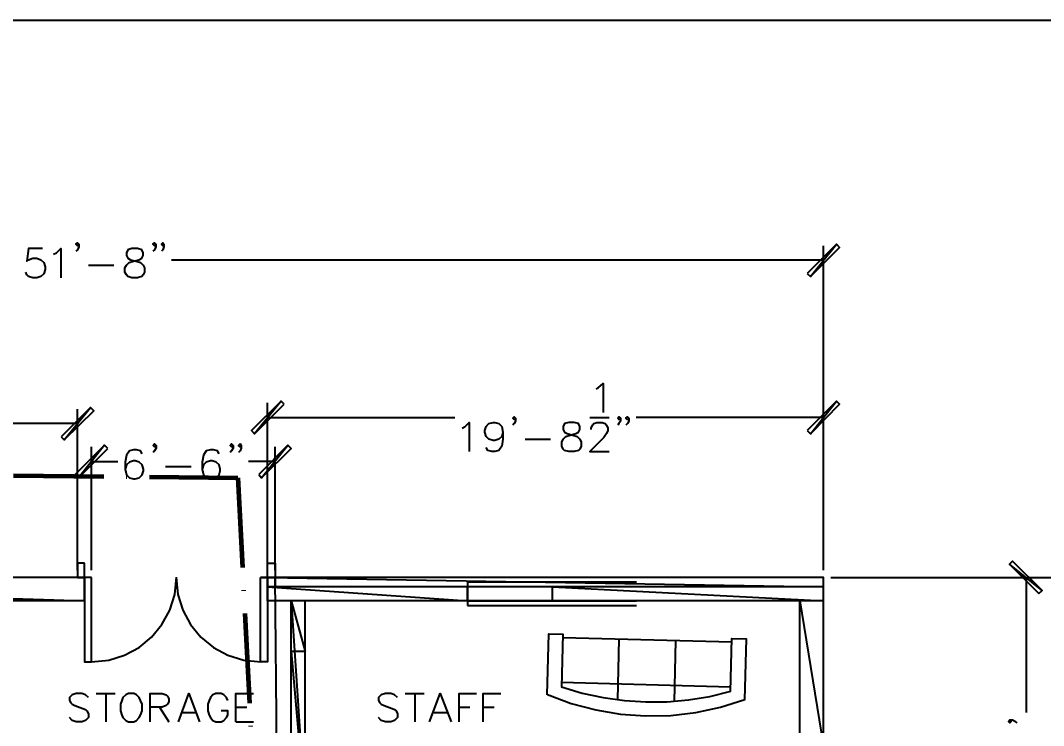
# Model space of a CAD drawing. Header units: millimetres. Extents: x 661 to 1069, y 53 to 312.
# Drawn here: x 796.4 to 932.6, y 217.9 to 311.9 of the extents above; entities that cross this region are included whole.
import ezdxf

# ---------------------------------------------------------------- set-up
doc = ezdxf.new("R2010")
doc.units = ezdxf.units.MM
doc.linetypes.add('ACAD_ISO10W100', pattern=[18, 12, -3, 0, -3])
for name, color, linetype in [('blocks', 7, 'Continuous'), ('dim', 7, 'Continuous'), ('doors', 7, 'Continuous'), ('hatches', 7, 'Continuous'), ('NET_BACKBONE', 1, 'Continuous'), ('NET_DATA', 3, 'Continuous'), ('text', 7, 'Continuous'), ('windows', 7, 'Continuous')]:
    doc.layers.add(name, color=color, linetype=linetype)

msp = doc.modelspace()

# ---------------------------------------------------------------- linework, layer by layer
at = {"color": 7}
for points in [[(805.86, 237.68), (709.3, 237.68), (709.3, 115.04), (773.48, 115.04)], [(797.9, 115.04), (903.31, 115.04), (903.31, 237.68), (828.38, 237.68)], [(804.93, 234.55), (794.9, 234.55)], [(832.45, 234.55), (829.31, 234.55)], [(832.45, 227.82), (832.45, 234.55)], [(900.18, 174.48), (900.18, 234.55), (834.31, 234.55)], [(834.31, 227.82), (834.31, 234.55)], [(832.45, 206.52), (832.45, 227.82)], [(834.31, 206.52), (834.31, 227.82)]]:
    msp.add_lwpolyline(points, dxfattribs=at)
at = {"layer": 'blocks', "color": 50}
for points in [[(804.93, 237.68), (709.3, 237.68), (804.93, 234.55), (804.93, 237.68)], [(903.31, 237.68), (829.31, 237.68), (903.31, 236.45), (903.31, 237.68)], [(855.9, 236.45), (829.31, 236.45), (855.9, 234.55), (855.9, 236.45)], [(829.31, 236.45), (855.9, 234.55), (829.31, 234.55), (829.31, 236.45)], [(903.31, 236.45), (867.24, 236.45), (903.31, 234.55), (903.31, 236.45)], [(867.24, 236.45), (903.31, 234.55), (867.24, 234.55), (867.24, 236.45)], [(834.31, 234.55), (832.45, 234.55), (834.31, 206.52), (834.31, 234.55)], [(832.45, 234.55), (834.31, 206.52), (832.45, 206.52), (832.45, 234.55)], [(903.31, 234.55), (900.18, 234.55), (903.31, 215.16), (903.31, 234.55)], [(900.18, 234.55), (903.31, 215.16), (900.18, 215.16), (900.18, 234.55)]]:
    msp.add_lwpolyline(points, dxfattribs=at)
for points in [[(709.3, 237.68), (804.93, 234.55), (709.3, 234.55), (709.3, 237.68)], [(829.31, 237.68), (903.31, 236.45), (829.31, 236.45), (829.31, 237.68)]]:
    msp.add_lwpolyline(points, close=True, dxfattribs=at)
at = {"layer": 'blocks', "color": 7}
for points in [[(866.52, 222.06), (866.74, 230.19), (868.6, 230.14), (868.43, 223.07)], [(891.12, 229.04), (868.6, 229.64)], [(876.09, 229.47), (875.88, 221.38)], [(883.63, 229.25), (883.42, 221.17)], [(890.95, 222.48), (891.12, 229.55), (893.03, 229.51), (892.81, 221.38)], [(890.95, 223.07), (868.43, 223.67)], [(866.56, 222.08), (869.74, 220.9), (872.99, 220.03), (876.29, 219.48), (879.63, 219.23), (882.97, 219.3), (886.3, 219.69), (889.6, 220.38), (892.83, 221.4)], [(868.45, 223.1), (871.2, 222.28), (873.99, 221.67), (876.82, 221.28), (879.66, 221.1), (882.51, 221.13), (885.35, 221.38), (888.17, 221.84), (890.96, 222.52)]]:
    msp.add_lwpolyline(points, dxfattribs=at)
at = {"layer": 'dim', "color": 7}
for points in [[(660.79, 52.85), (1068.54, 52.85), (1068.54, 311.89), (660.79, 311.89), (660.79, 52.85)], [(804.17, 282.09), (804, 281.88), (803.79, 282.09), (804, 282.26), (804.17, 282.09), (804.17, 281.71), (804, 281.32), (803.79, 281.16)], [(814.41, 282.09), (814.24, 281.88), (814.03, 282.09), (814.24, 282.26), (814.41, 282.09), (814.41, 281.71), (814.24, 281.32), (814.03, 281.16)], [(815.51, 282.09), (815.34, 281.88), (815.17, 282.09), (815.34, 282.26), (815.51, 282.09), (815.51, 281.71), (815.34, 281.32), (815.17, 281.16)], [(901.15, 278.19), (901.58, 277.77), (905.05, 282.09), (901.15, 278.19)], [(901.58, 277.77), (905.05, 282.09), (905.47, 281.66), (901.58, 277.77)], [(799.34, 281.49), (797.48, 281.49), (797.27, 279.84), (797.48, 280.01), (798.03, 280.22), (798.58, 280.22), (799.13, 280.01), (799.51, 279.63), (799.68, 279.08), (799.68, 278.7), (799.51, 278.15), (799.13, 277.77), (798.58, 277.6), (798.03, 277.6), (797.48, 277.77), (797.27, 277.98), (797.1, 278.36)], [(800.82, 280.77), (801.2, 280.94), (801.76, 281.49), (801.76, 277.6)], [(811.24, 281.49), (810.69, 281.32), (810.52, 280.94), (810.52, 280.56), (810.69, 280.22), (811.07, 280.01), (811.79, 279.84), (812.38, 279.63), (812.72, 279.29), (812.93, 278.91), (812.93, 278.36), (812.72, 277.98), (812.55, 277.77), (812, 277.6), (811.24, 277.6), (810.69, 277.77), (810.52, 277.98), (810.31, 278.36), (810.31, 278.91), (810.52, 279.29), (810.86, 279.63), (811.45, 279.84), (812.17, 280.01), (812.55, 280.22), (812.72, 280.56), (812.72, 280.94), (812.55, 281.32), (812, 281.49), (811.24, 281.49)], [(903.31, 238.65), (903.31, 281.88)], [(805.48, 279.29), (808.82, 279.29)], [(903.31, 279.93), (816.53, 279.93)], [(873.04, 262.83), (873.38, 262.99), (873.98, 263.54), (873.98, 259.65)], [(801.84, 256.43), (802.22, 256.01), (805.73, 260.33), (801.84, 256.43)], [(802.22, 256.01), (805.73, 260.33), (806.16, 259.9), (802.22, 256.01)], [(831.09, 261.17), (827.58, 256.81), (827.16, 257.24), (831.09, 261.17)], [(831.52, 260.75), (831.09, 261.17), (827.58, 256.81), (831.52, 260.75)], [(829.31, 238.65), (829.31, 260.96)], [(901.15, 257.24), (901.58, 256.81), (905.05, 261.17), (901.15, 257.24)], [(901.58, 256.81), (905.05, 261.17), (905.47, 260.75), (901.58, 256.81)], [(903.31, 238.65), (903.31, 260.96)], [(804, 238.65), (804, 260.12)], [(829.31, 258.97), (854.25, 258.97)], [(862.33, 258.89), (862.12, 258.72), (861.95, 258.89), (862.12, 259.1), (862.33, 258.89), (862.33, 258.51), (862.12, 258.17), (861.95, 257.96)], [(872.2, 258.97), (874.78, 258.97)], [(876.3, 258.89), (876.09, 258.72), (875.92, 258.89), (876.09, 259.1), (876.3, 258.89), (876.3, 258.51), (876.09, 258.17), (875.92, 257.96)], [(877.4, 258.89), (877.24, 258.72), (877.02, 258.89), (877.24, 259.1), (877.4, 258.89), (877.4, 258.51), (877.24, 258.17), (877.02, 257.96)], [(903.31, 258.97), (878.38, 258.97)], [(804, 258.17), (769.07, 258.17)], [(855.22, 257.58), (855.6, 257.79), (856.15, 258.34), (856.15, 254.44)], [(860.64, 257.03), (860.47, 256.48), (860.09, 256.09), (859.54, 255.92), (859.33, 255.92), (858.78, 256.09), (858.4, 256.48), (858.23, 257.03), (858.23, 257.24), (858.4, 257.79), (858.78, 258.17), (859.33, 258.34), (859.54, 258.34), (860.09, 258.17), (860.47, 257.79), (860.64, 257.03), (860.64, 256.09), (860.47, 255.16), (860.09, 254.61), (859.54, 254.44), (859.16, 254.44), (858.61, 254.61), (858.4, 254.99)], [(869.4, 258.34), (868.85, 258.17), (868.64, 257.79), (868.64, 257.41), (868.85, 257.03), (869.19, 256.86), (869.95, 256.64), (870.5, 256.48), (870.89, 256.09), (871.05, 255.71), (871.05, 255.16), (870.89, 254.78), (870.72, 254.61), (870.12, 254.44), (869.4, 254.44), (868.85, 254.61), (868.64, 254.78), (868.47, 255.16), (868.47, 255.71), (868.64, 256.09), (869.02, 256.48), (869.57, 256.64), (870.33, 256.86), (870.72, 257.03), (870.89, 257.41), (870.89, 257.79), (870.72, 258.17), (870.12, 258.34), (869.4, 258.34)], [(872.37, 257.41), (872.37, 257.58), (872.58, 257.96), (872.75, 258.17), (873.13, 258.34), (873.85, 258.34), (874.23, 258.17), (874.44, 257.96), (874.61, 257.58), (874.61, 257.24), (874.44, 256.86), (874.06, 256.31), (872.2, 254.44), (874.78, 254.44)], [(863.6, 256.09), (866.99, 256.09)], [(807.6, 255.29), (804.13, 250.97), (803.7, 251.4), (807.6, 255.29)], [(808.02, 254.87), (807.6, 255.29), (804.13, 250.97), (808.02, 254.87)], [(805.86, 238.65), (805.86, 255.08)], [(814.46, 255.25), (814.24, 255.08), (814.07, 255.25), (814.24, 255.46), (814.46, 255.25), (814.46, 254.91), (814.24, 254.53), (814.07, 254.32)], [(824.7, 255.25), (824.49, 255.08), (824.32, 255.25), (824.49, 255.46), (824.7, 255.25), (824.7, 254.91), (824.49, 254.53), (824.32, 254.32)], [(825.8, 255.25), (825.63, 255.08), (825.42, 255.25), (825.63, 255.46), (825.8, 255.25), (825.8, 254.91), (825.63, 254.53), (825.42, 254.32)], [(828.13, 251.4), (828.51, 250.97), (832.02, 255.29), (828.13, 251.4)], [(828.51, 250.97), (832.02, 255.29), (832.45, 254.87), (828.51, 250.97)], [(830.29, 238.65), (830.29, 255.08)], [(812.59, 254.15), (812.38, 254.53), (811.83, 254.7), (811.45, 254.7), (810.9, 254.53), (810.52, 253.98), (810.35, 253.05), (810.35, 252.11), (810.52, 251.35), (810.9, 250.97), (811.45, 250.8), (811.66, 250.8), (812.21, 250.97), (812.59, 251.35), (812.76, 251.9), (812.76, 252.11), (812.59, 252.67), (812.21, 253.05), (811.66, 253.22), (811.45, 253.22), (810.9, 253.05), (810.52, 252.67), (810.35, 252.11)], [(822.84, 254.15), (822.63, 254.53), (822.08, 254.7), (821.69, 254.7), (821.14, 254.53), (820.76, 253.98), (820.59, 253.05), (820.59, 252.11), (820.76, 251.35), (821.14, 250.97), (821.69, 250.8), (821.91, 250.8), (822.46, 250.97), (822.84, 251.35), (823.01, 251.9), (823.01, 252.11), (822.84, 252.67), (822.46, 253.05), (821.91, 253.22), (821.69, 253.22), (821.14, 253.05), (820.76, 252.67), (820.59, 252.11)], [(805.86, 253.13), (809.38, 253.13)], [(815.73, 252.45), (819.11, 252.45)], [(830.29, 253.13), (826.77, 253.13)], [(932.44, 235.94), (928.08, 239.46), (928.5, 239.84), (932.44, 235.94)], [(932.01, 235.52), (932.44, 235.94), (928.08, 239.46), (932.01, 235.52)], [(904.29, 237.68), (960, 237.68)], [(904.29, 237.68), (932.23, 237.68)], [(930.28, 237.68), (930.28, 219.69)], [(928.12, 218.71), (928.29, 218.5), (928.12, 218.33), (927.95, 218.5), (928.12, 218.71), (928.5, 218.71), (928.88, 218.5), (929.05, 218.33)]]:
    msp.add_lwpolyline(points, dxfattribs=at)
at = {"layer": 'doors', "color": 7}
for points in [[(804.93, 239.58), (804, 239.58), (804, 237.68), (804.93, 237.68), (804.93, 239.58)], [(829.31, 239.58), (830.29, 239.58), (830.29, 237.68), (829.31, 237.68), (829.31, 239.58)], [(805.86, 237.68), (804.93, 237.68), (804.93, 226.42), (805.86, 226.42), (805.86, 237.68)], [(805.88, 226.42), (808.16, 226.65), (810.27, 227.31), (812.19, 228.35), (813.86, 229.72), (815.24, 231.39), (816.28, 233.31), (816.94, 235.43), (817.16, 237.7)], [(817.12, 237.7), (817.35, 235.43), (818.01, 233.31), (819.05, 231.39), (820.43, 229.72), (822.1, 228.35), (824.01, 227.31), (826.13, 226.65), (828.4, 226.42)], [(828.38, 237.68), (829.31, 237.68), (829.31, 226.42), (828.38, 226.42), (828.38, 237.68)]]:
    msp.add_lwpolyline(points, dxfattribs=at)
at = {"layer": 'hatches', "color": 50}
for points in [[(804.93, 237.68), (709.3, 237.68), (804.93, 234.55), (804.93, 237.68)], [(804.93, 237.68), (709.3, 237.68), (804.93, 234.55), (804.93, 237.68)], [(903.31, 237.68), (829.31, 237.68), (903.31, 236.45), (903.31, 237.68)], [(855.9, 236.45), (829.31, 236.45), (855.9, 234.55), (855.9, 236.45)], [(829.31, 236.45), (855.9, 234.55), (829.31, 234.55), (829.31, 236.45)], [(903.31, 236.45), (867.24, 236.45), (903.31, 234.55), (903.31, 236.45)], [(867.24, 236.45), (903.31, 234.55), (867.24, 234.55), (867.24, 236.45)], [(834.31, 234.55), (832.45, 234.55), (834.31, 227.82), (834.31, 234.55)], [(832.45, 234.55), (834.31, 227.82), (832.45, 227.82), (832.45, 234.55)], [(903.31, 234.55), (900.18, 234.55), (903.31, 215.16), (903.31, 234.55)], [(900.18, 234.55), (903.31, 215.16), (900.18, 215.16), (900.18, 234.55)], [(834.31, 227.82), (832.45, 227.82), (834.31, 206.52), (834.31, 227.82)], [(832.45, 227.82), (834.31, 206.52), (832.45, 206.52), (832.45, 227.82)]]:
    msp.add_lwpolyline(points, dxfattribs=at)
for points in [[(709.3, 237.68), (804.93, 234.55), (709.3, 234.55), (709.3, 237.68)], [(709.3, 237.68), (804.93, 234.55), (709.3, 234.55), (709.3, 237.68)], [(829.31, 237.68), (903.31, 236.45), (829.31, 236.45), (829.31, 237.68)]]:
    msp.add_lwpolyline(points, close=True, dxfattribs=at)
at = {"layer": 'NET_BACKBONE'}
for p, q in [((830.59, 210.69), (830.29, 237.68)), ((830.29, 237.68), (830.3, 236.38))]:
    msp.add_line(p, q, dxfattribs=at)
at = {"layer": 'NET_DATA', "linetype": 'ACAD_ISO10W100', "lineweight": 60}
msp.add_lwpolyline([(760.65, 121.24), (782.76, 119.2), (782.76, 102.41), (686.89, 103.74), (686.89, 252.3), (825.33, 250.97), (827.41, 210.69)], dxfattribs=at)
at = {"layer": 'text', "color": 7}
for points in [[(805.44, 221.68), (805.06, 222.02), (804.55, 222.23), (803.83, 222.23), (803.28, 222.02), (802.94, 221.68), (802.94, 221.3), (803.11, 220.96), (803.28, 220.79), (803.62, 220.62), (804.72, 220.24), (805.06, 220.07), (805.23, 219.9), (805.44, 219.52), (805.44, 219.01), (805.06, 218.63), (804.55, 218.46), (803.83, 218.46), (803.28, 218.63), (802.94, 219.01)], [(806.5, 222.23), (808.99, 222.23)], [(807.77, 222.23), (807.77, 218.46)], [(810.77, 222.23), (810.43, 222.02), (810.05, 221.68), (809.88, 221.3), (809.71, 220.79), (809.71, 219.9), (809.88, 219.35), (810.05, 219.01), (810.43, 218.63), (810.77, 218.46), (811.49, 218.46), (811.87, 218.63), (812.21, 219.01), (812.38, 219.35), (812.59, 219.9), (812.59, 220.79), (812.38, 221.3), (812.21, 221.68), (811.87, 222.02), (811.49, 222.23), (810.77, 222.23)], [(813.65, 218.46), (813.65, 222.23), (815.26, 222.23), (815.81, 222.02), (815.98, 221.85), (816.15, 221.51), (816.15, 221.13), (815.98, 220.79), (815.81, 220.62), (815.26, 220.41), (813.65, 220.41)], [(817.42, 218.46), (818.82, 222.23), (820.25, 218.46)], [(824.02, 221.3), (823.85, 221.68), (823.47, 222.02), (823.13, 222.23), (822.41, 222.23), (822.03, 222.02), (821.69, 221.68), (821.52, 221.3), (821.36, 220.79), (821.36, 219.9), (821.52, 219.35), (821.69, 219.01), (822.03, 218.63), (822.41, 218.46), (823.13, 218.46), (823.47, 218.63), (823.85, 219.01), (824.02, 219.35), (824.02, 219.9), (823.13, 219.9)], [(825.08, 218.46), (825.08, 222.23), (827.41, 222.23)], [(846.59, 221.68), (846.21, 222.02), (845.7, 222.23), (844.98, 222.23), (844.43, 222.02), (844.09, 221.68), (844.09, 221.3), (844.26, 220.96), (844.43, 220.79), (844.81, 220.62), (845.87, 220.24), (846.21, 220.07), (846.42, 219.9), (846.59, 219.52), (846.59, 219.01), (846.21, 218.63), (845.7, 218.46), (844.98, 218.46), (844.43, 218.63), (844.09, 219.01)], [(847.64, 222.23), (850.14, 222.23)], [(848.91, 222.23), (848.91, 218.46)], [(850.86, 218.46), (852.3, 222.23), (853.74, 218.46)], [(854.8, 218.46), (854.8, 222.23), (857.13, 222.23)], [(858.02, 218.46), (858.02, 222.23), (860.34, 222.23)], [(814.92, 220.41), (816.15, 218.46)], [(817.93, 219.69), (819.75, 219.69)], [(825.08, 220.41), (826.52, 220.41)], [(851.41, 219.69), (853.19, 219.69)], [(854.8, 220.41), (856.24, 220.41)], [(858.02, 220.41), (859.46, 220.41)], [(825.08, 218.46), (827.41, 218.46)]]:
    msp.add_lwpolyline(points, dxfattribs=at)
at = {"layer": 'windows', "color": 7}
for points in [[(878.42, 237.04), (855.9, 237.04)], [(855.9, 237.04), (855.9, 233.95)], [(878.42, 236.45), (855.9, 236.45)], [(867.24, 234.55), (867.24, 236.45)], [(855.9, 234.55), (878.42, 234.55)], [(855.9, 233.95), (878.42, 233.95)]]:
    msp.add_lwpolyline(points, dxfattribs=at)

doc.saveas('drawing.dxf')
